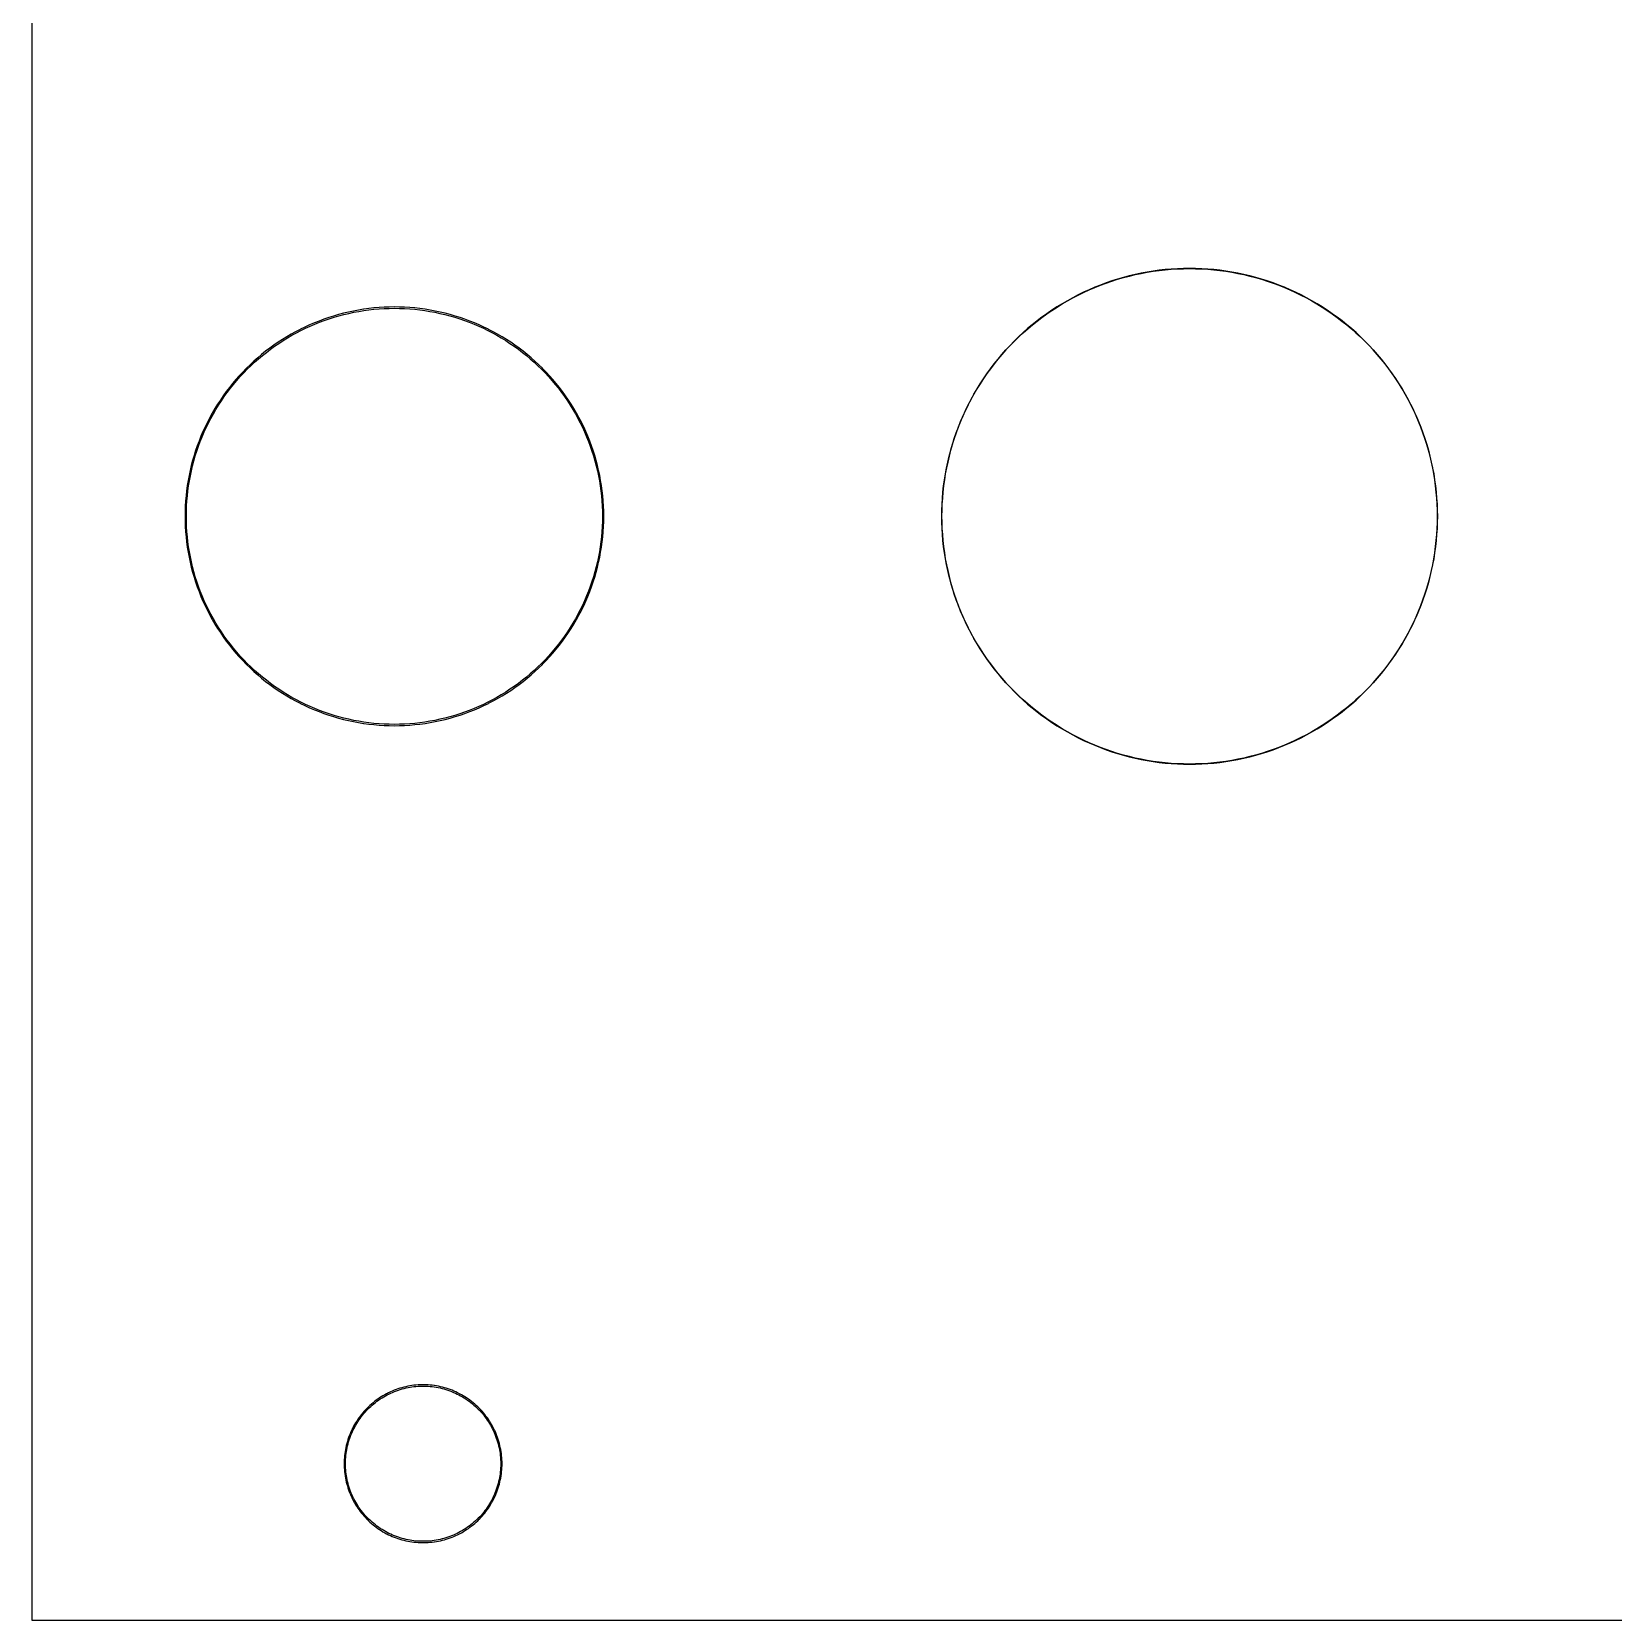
# Model space of a CAD drawing. Extents: x 9 to 70, y 0 to 129.
# Drawn here: x 8.95 to 39.26, y 0.32 to 30.77 of the extents above; entities that cross this region are included whole.
import ezdxf

# ---------------------------------------------------------------- set-up
doc = ezdxf.new("R2010")
doc.units = 0

msp = doc.modelspace()

# ---------------------------------------------------------------- linework, layer by layer
at = {"color": 5, "true_color": 0x0000ff}
msp.add_polyline3d([(69.56653, 0.3175, 0), (69.56653, 128.81762, 0), (8.94638, 128.81762, 0), (8.94638, 0.3175, 0), (69.56653, 0.3175, 0)], close=True, dxfattribs=at)
at = {"color": 34, "true_color": 0x008000}
for points in [[(8.94639, 0.3175, 0), (69.56654, 0.3175, 0), (69.56654, 128.81762, 0), (8.94639, 128.81762, 0), (8.94639, 0.3175, 0)], [(31.02, 26.22727, 0), (30.90341, 26.22296, 0), (30.78708, 26.21584, 0), (30.671, 26.20594, 0), (30.55518, 26.19298, 0), (30.43961, 26.17749, 0), (30.43922, 26.17743, 0), (30.32457, 26.15895, 0), (30.32455, 26.15895, 0), (30.32415, 26.15888, 0), (30.2096, 26.13755, 0), (30.09555, 26.11342, 0), (29.98202, 26.08649, 0), (29.86924, 26.05678, 0), (29.75723, 26.02426, 0), (29.64623, 25.98896, 0), (29.53599, 25.95111, 0), (29.42677, 25.91047, 0), (29.31831, 25.86704, 0), (29.21138, 25.82132, 0), (29.10521, 25.7728, 0), (29.00056, 25.7215, 0), (29.00021, 25.72132, 0), (28.89657, 25.66772, 0), (28.79447, 25.61133, 0), (28.69388, 25.55266, 0), (28.59457, 25.4917, 0), (28.49678, 25.42795, 0), (28.40077, 25.36216, 0), (28.30628, 25.29383, 0), (28.21357, 25.22322, 0), (28.12238, 25.15032, 0), (28.03323, 25.07539, 0), (27.94585, 24.99818, 0), (27.86051, 24.91868, 0), (27.77694, 24.8374, 0), (27.77666, 24.83712, 0), (27.69538, 24.75355, 0), (27.61588, 24.66821, 0), (27.53866, 24.58083, 0), (27.46373, 24.49168, 0), (27.39084, 24.40049, 0), (27.32022, 24.30778, 0), (27.2519, 24.21329, 0), (27.18611, 24.11728, 0), (27.12236, 24.01949, 0), (27.0614, 23.92018, 0), (27.00272, 23.81959, 0), (26.94634, 23.71748, 0), (26.94616, 23.71713, 0), (26.89274, 23.61385, 0), (26.89256, 23.6135, 0), (26.84125, 23.50885, 0), (26.79274, 23.40268, 0), (26.74702, 23.29574, 0), (26.70359, 23.18729, 0), (26.66295, 23.07807, 0), (26.6251, 22.96783, 0), (26.58979, 22.85683, 0), (26.55728, 22.74482, 0), (26.52756, 22.63204, 0), (26.50064, 22.5185, 0), (26.47651, 22.40446, 0), (26.45517, 22.2899, 0), (26.45511, 22.28951, 0), (26.43663, 22.17484, 0), (26.43657, 22.17445, 0), (26.42107, 22.05888, 0), (26.40812, 21.94306, 0), (26.39822, 21.82698, 0), (26.3911, 21.71064, 0), (26.38678, 21.59406, 0), (26.38526, 21.47747, 0), (26.38678, 21.36089, 0), (26.3911, 21.2443, 0), (26.39822, 21.12797, 0), (26.40812, 21.01189, 0), (26.42107, 20.89607, 0), (26.43657, 20.7805, 0), (26.43663, 20.7801, 0), (26.45517, 20.66504, 0), (26.47651, 20.55049, 0), (26.50064, 20.43644, 0), (26.52756, 20.3229, 0), (26.55728, 20.21013, 0), (26.58979, 20.0981, 0), (26.6251, 19.98712, 0), (26.66295, 19.87688, 0), (26.70359, 19.76766, 0), (26.74702, 19.65919, 0), (26.79274, 19.55227, 0), (26.84125, 19.4461, 0), (26.84143, 19.44574, 0), (26.89256, 19.34144, 0), (26.89274, 19.34109, 0), (26.94634, 19.23745, 0), (27.00272, 19.13535, 0), (27.0614, 19.03477, 0), (27.12236, 18.93546, 0), (27.18611, 18.83767, 0), (27.2519, 18.74165, 0), (27.32022, 18.64717, 0), (27.39084, 18.55446, 0), (27.46373, 18.46327, 0), (27.53866, 18.37412, 0), (27.61588, 18.28674, 0), (27.69538, 18.2014, 0), (27.77666, 18.11783, 0), (27.77694, 18.11755, 0), (27.86051, 18.03626, 0), (27.94585, 17.95676, 0), (28.03323, 17.87954, 0), (28.12238, 17.80462, 0), (28.21357, 17.73172, 0), (28.30628, 17.66111, 0), (28.40077, 17.59279, 0), (28.49678, 17.527, 0), (28.59457, 17.46324, 0), (28.69388, 17.40229, 0), (28.79447, 17.34361, 0), (28.89657, 17.28722, 0), (29.00021, 17.23363, 0), (29.00056, 17.23345, 0), (29.10521, 17.18214, 0), (29.21138, 17.13363, 0), (29.31831, 17.08791, 0), (29.42677, 17.04447, 0), (29.53599, 17.00383, 0), (29.64623, 16.96599, 0), (29.75723, 16.93068, 0), (29.86924, 16.89817, 0), (29.98202, 16.86845, 0), (30.09555, 16.84152, 0), (30.2096, 16.8174, 0), (30.20999, 16.81732, 0), (30.21001, 16.81732, 0), (30.32415, 16.79606, 0), (30.43922, 16.77752, 0), (30.43961, 16.77746, 0), (30.55518, 16.76195, 0), (30.671, 16.749, 0), (30.78708, 16.7391, 0), (30.90341, 16.73199, 0), (31.02, 16.72767, 0), (31.13659, 16.72615, 0), (31.25317, 16.72767, 0), (31.36976, 16.73199, 0), (31.48609, 16.7391, 0), (31.60217, 16.749, 0), (31.71799, 16.76195, 0), (31.83356, 16.77746, 0), (31.83395, 16.77752, 0), (31.94902, 16.79606, 0), (32.06316, 16.81732, 0), (32.06318, 16.81732, 0), (32.06357, 16.8174, 0), (32.17761, 16.84152, 0), (32.29115, 16.86845, 0), (32.40393, 16.89817, 0), (32.51594, 16.93068, 0), (32.62693, 16.96599, 0), (32.73718, 17.00383, 0), (32.8464, 17.04447, 0), (32.95485, 17.08791, 0), (33.06179, 17.13363, 0), (33.16796, 17.18214, 0), (33.27261, 17.23345, 0), (33.27295, 17.23363, 0), (33.3766, 17.28722, 0), (33.4787, 17.34361, 0), (33.57929, 17.40229, 0), (33.6786, 17.46324, 0), (33.77639, 17.527, 0), (33.8724, 17.59279, 0), (33.96689, 17.66111, 0), (34.0596, 17.73172, 0), (34.15079, 17.80462, 0), (34.23993, 17.87954, 0), (34.32732, 17.95676, 0), (34.41266, 18.03626, 0), (34.49622, 18.11755, 0), (34.49651, 18.11783, 0), (34.57779, 18.2014, 0), (34.65729, 18.28674, 0), (34.73451, 18.37412, 0), (34.80944, 18.46327, 0), (34.88233, 18.55446, 0), (34.95295, 18.64717, 0), (35.02127, 18.74165, 0), (35.08706, 18.83767, 0), (35.15081, 18.93546, 0), (35.21177, 19.03477, 0), (35.27044, 19.13535, 0), (35.32683, 19.23745, 0), (35.38042, 19.34109, 0), (35.3806, 19.34144, 0), (35.43174, 19.44574, 0), (35.43192, 19.4461, 0), (35.48043, 19.55227, 0), (35.52615, 19.65919, 0), (35.56958, 19.76766, 0), (35.61022, 19.87688, 0), (35.64806, 19.98712, 0), (35.68338, 20.0981, 0), (35.71589, 20.21013, 0), (35.74561, 20.3229, 0), (35.77253, 20.43644, 0), (35.79666, 20.55049, 0), (35.818, 20.66504, 0), (35.83654, 20.7801, 0), (35.83659, 20.7805, 0), (35.8521, 20.89607, 0), (35.86504, 21.01189, 0), (35.87495, 21.12797, 0), (35.88207, 21.2443, 0), (35.88639, 21.36089, 0), (35.88791, 21.47747, 0), (35.88639, 21.59406, 0), (35.88207, 21.71064, 0), (35.87495, 21.82698, 0), (35.86504, 21.94306, 0), (35.8521, 22.05888, 0), (35.83659, 22.17445, 0), (35.83654, 22.17484, 0), (35.818, 22.2899, 0), (35.79666, 22.40446, 0), (35.77253, 22.5185, 0), (35.74561, 22.63204, 0), (35.71589, 22.74482, 0), (35.68338, 22.85683, 0), (35.64806, 22.96783, 0), (35.61022, 23.07807, 0), (35.56958, 23.18729, 0), (35.52615, 23.29574, 0), (35.48043, 23.40268, 0), (35.43192, 23.50885, 0), (35.3806, 23.6135, 0), (35.38042, 23.61385, 0), (35.32701, 23.71713, 0), (35.32683, 23.71748, 0), (35.27044, 23.81959, 0), (35.21177, 23.92018, 0), (35.15081, 24.01949, 0), (35.08706, 24.11728, 0), (35.02127, 24.21329, 0), (34.95295, 24.30778, 0), (34.88233, 24.40049, 0), (34.80944, 24.49168, 0), (34.73451, 24.58083, 0), (34.65729, 24.66821, 0), (34.57779, 24.75355, 0), (34.49651, 24.83712, 0), (34.49622, 24.8374, 0), (34.41266, 24.91868, 0), (34.32732, 24.99818, 0), (34.23993, 25.07539, 0), (34.15079, 25.15032, 0), (34.0596, 25.22322, 0), (33.96689, 25.29383, 0), (33.8724, 25.36216, 0), (33.77639, 25.42795, 0), (33.6786, 25.4917, 0), (33.57929, 25.55266, 0), (33.4787, 25.61133, 0), (33.3766, 25.66772, 0), (33.27295, 25.72132, 0), (33.27261, 25.7215, 0), (33.16796, 25.7728, 0), (33.06179, 25.82132, 0), (32.95485, 25.86704, 0), (32.8464, 25.91047, 0), (32.73718, 25.95111, 0), (32.62693, 25.98896, 0), (32.51594, 26.02426, 0), (32.40393, 26.05678, 0), (32.29115, 26.08649, 0), (32.17761, 26.11342, 0), (32.06357, 26.13755, 0), (31.94902, 26.15888, 0), (31.94862, 26.15895, 0), (31.9486, 26.15895, 0), (31.83395, 26.17743, 0), (31.83356, 26.17749, 0), (31.71799, 26.19298, 0), (31.60217, 26.20594, 0), (31.48609, 26.21584, 0), (31.36976, 26.22296, 0), (31.25317, 26.22727, 0), (31.13659, 26.2288, 0), (31.02, 26.22727, 0)], [(31.36976, 16.73453, 0), (31.25317, 16.73021, 0), (31.13659, 16.72869, 0), (31.02, 16.73021, 0), (30.90341, 16.73453, 0), (30.78708, 16.74164, 0), (30.671, 16.75155, 0), (30.55518, 16.7645, 0), (30.43961, 16.78, 0), (30.43959, 16.78, 0), (30.32494, 16.79848, 0), (30.21039, 16.81981, 0), (30.09634, 16.84394, 0), (29.9828, 16.87087, 0), (29.87003, 16.90058, 0), (29.75801, 16.9331, 0), (29.64701, 16.9684, 0), (29.53678, 17.00625, 0), (29.42756, 17.04689, 0), (29.3191, 17.09031, 0), (29.21217, 17.13604, 0), (29.10599, 17.18456, 0), (29.00135, 17.23586, 0), (29.00132, 17.23586, 0), (28.89807, 17.28928, 0), (28.79596, 17.34566, 0), (28.69538, 17.40434, 0), (28.59606, 17.4653, 0), (28.49827, 17.52905, 0), (28.40226, 17.59484, 0), (28.30777, 17.66317, 0), (28.21506, 17.73378, 0), (28.12388, 17.80668, 0), (28.03472, 17.8816, 0), (27.94735, 17.95882, 0), (27.862, 18.03831, 0), (27.77858, 18.11945, 0), (27.69744, 18.20289, 0), (27.61793, 18.28822, 0), (27.54072, 18.37561, 0), (27.46579, 18.46475, 0), (27.39289, 18.55595, 0), (27.32228, 18.64866, 0), (27.25395, 18.74315, 0), (27.18817, 18.83916, 0), (27.12441, 18.93695, 0), (27.06345, 19.03625, 0), (27.00478, 19.13685, 0), (26.94839, 19.23895, 0), (26.89487, 19.34246, 0), (26.84367, 19.44688, 0), (26.79515, 19.55305, 0), (26.74943, 19.65999, 0), (26.706, 19.76845, 0), (26.66536, 19.87766, 0), (26.62751, 19.9879, 0), (26.59221, 20.0989, 0), (26.5597, 20.2109, 0), (26.52998, 20.32369, 0), (26.50305, 20.43723, 0), (26.47892, 20.55126, 0), (26.45759, 20.66583, 0), (26.43911, 20.7805, 0), (26.42361, 20.89607, 0), (26.41066, 21.01189, 0), (26.40076, 21.12797, 0), (26.39364, 21.2443, 0), (26.38932, 21.36089, 0), (26.3878, 21.47747, 0), (26.38932, 21.59406, 0), (26.39364, 21.71064, 0), (26.40076, 21.82698, 0), (26.41066, 21.94306, 0), (26.42361, 22.05888, 0), (26.4391, 22.17434, 0), (26.45759, 22.28912, 0), (26.47892, 22.40367, 0), (26.50305, 22.51772, 0), (26.52998, 22.63126, 0), (26.5597, 22.74403, 0), (26.59221, 22.85605, 0), (26.62751, 22.96704, 0), (26.66536, 23.07728, 0), (26.706, 23.1865, 0), (26.74943, 23.29496, 0), (26.79515, 23.40189, 0), (26.84367, 23.50806, 0), (26.89496, 23.61267, 0), (26.94839, 23.71599, 0), (27.00478, 23.8181, 0), (27.06345, 23.91868, 0), (27.12441, 24.018, 0), (27.18817, 24.11579, 0), (27.25395, 24.2118, 0), (27.32228, 24.30629, 0), (27.39289, 24.399, 0), (27.46579, 24.49018, 0), (27.54072, 24.57934, 0), (27.61793, 24.66671, 0), (27.69744, 24.75206, 0), (27.77857, 24.83547, 0), (27.862, 24.91662, 0), (27.94735, 24.99612, 0), (28.03472, 25.07334, 0), (28.12388, 25.14827, 0), (28.21506, 25.22117, 0), (28.30777, 25.29178, 0), (28.40226, 25.36011, 0), (28.49827, 25.42589, 0), (28.59606, 25.48965, 0), (28.69538, 25.55061, 0), (28.79596, 25.60928, 0), (28.89807, 25.66567, 0), (29.00135, 25.71908, 0), (29.10599, 25.77039, 0), (29.21217, 25.8189, 0), (29.3191, 25.86462, 0), (29.42756, 25.90806, 0), (29.53678, 25.9487, 0), (29.64701, 25.98654, 0), (29.75801, 26.02185, 0), (29.87003, 26.05436, 0), (29.9828, 26.08408, 0), (30.09634, 26.111, 0), (30.21039, 26.13513, 0), (30.32494, 26.15647, 0), (30.43971, 26.17496, 0), (30.55518, 26.19044, 0), (30.671, 26.2034, 0), (30.78708, 26.2133, 0), (30.90341, 26.22042, 0), (31.02, 26.22473, 0), (31.13659, 26.22626, 0), (31.25317, 26.22473, 0), (31.36976, 26.22042, 0), (31.48609, 26.2133, 0), (31.60217, 26.2034, 0), (31.71799, 26.19044, 0), (31.83346, 26.17496, 0), (31.94823, 26.15647, 0), (32.06277, 26.13513, 0), (32.17683, 26.111, 0), (32.29037, 26.08408, 0), (32.40314, 26.05436, 0), (32.51516, 26.02185, 0), (32.62616, 25.98654, 0), (32.73639, 25.9487, 0), (32.84561, 25.90806, 0), (32.95407, 25.86462, 0), (33.061, 25.8189, 0), (33.16718, 25.77039, 0), (33.27182, 25.71908, 0), (33.3751, 25.66567, 0), (33.47721, 25.60928, 0), (33.57779, 25.55061, 0), (33.67711, 25.48965, 0), (33.7749, 25.42589, 0), (33.87091, 25.36011, 0), (33.9654, 25.29178, 0), (34.05811, 25.22117, 0), (34.14929, 25.14827, 0), (34.23845, 25.07334, 0), (34.32582, 24.99612, 0), (34.41117, 24.91662, 0), (34.49472, 24.83534, 0), (34.57573, 24.75206, 0), (34.65524, 24.66671, 0), (34.73245, 24.57934, 0), (34.80738, 24.49018, 0), (34.88028, 24.399, 0), (34.95089, 24.30629, 0), (35.01921, 24.2118, 0), (35.085, 24.11579, 0), (35.14876, 24.018, 0), (35.20971, 23.91868, 0), (35.26838, 23.8181, 0), (35.32477, 23.71599, 0), (35.3782, 23.61267, 0), (35.42949, 23.50806, 0), (35.47802, 23.40189, 0), (35.52373, 23.29496, 0), (35.56716, 23.1865, 0), (35.60781, 23.07728, 0), (35.64566, 22.96704, 0), (35.68096, 22.85605, 0), (35.71347, 22.74403, 0), (35.74319, 22.63126, 0), (35.77012, 22.51772, 0), (35.79425, 22.40367, 0), (35.81557, 22.28912, 0), (35.83407, 22.17434, 0), (35.84955, 22.05888, 0), (35.86251, 21.94306, 0), (35.87242, 21.82698, 0), (35.87953, 21.71064, 0), (35.88385, 21.59406, 0), (35.88537, 21.47747, 0), (35.88385, 21.36089, 0), (35.87953, 21.2443, 0), (35.87242, 21.12797, 0), (35.86251, 21.01189, 0), (35.84955, 20.89607, 0), (35.83406, 20.7805, 0), (35.81557, 20.66583, 0), (35.79425, 20.55126, 0), (35.79417, 20.55088, 0), (35.77012, 20.43723, 0), (35.74319, 20.32369, 0), (35.71347, 20.2109, 0), (35.68096, 20.0989, 0), (35.64566, 19.9879, 0), (35.60781, 19.87766, 0), (35.56716, 19.76845, 0), (35.52373, 19.65999, 0), (35.47802, 19.55305, 0), (35.42949, 19.44688, 0), (35.37829, 19.34246, 0), (35.32477, 19.23895, 0), (35.26838, 19.13685, 0), (35.20971, 19.03625, 0), (35.14876, 18.93695, 0), (35.085, 18.83916, 0), (35.01921, 18.74315, 0), (34.95089, 18.64866, 0), (34.88028, 18.55595, 0), (34.80738, 18.46475, 0), (34.73245, 18.37561, 0), (34.65524, 18.28822, 0), (34.57573, 18.20289, 0), (34.49472, 18.11959, 0), (34.41117, 18.03831, 0), (34.32582, 17.95882, 0), (34.23845, 17.8816, 0), (34.14929, 17.80668, 0), (34.05811, 17.73378, 0), (33.9654, 17.66317, 0), (33.87091, 17.59484, 0), (33.7749, 17.52905, 0), (33.67711, 17.4653, 0), (33.57779, 17.40434, 0), (33.47721, 17.34566, 0), (33.3751, 17.28928, 0), (33.27185, 17.23586, 0), (33.27182, 17.23586, 0), (33.16718, 17.18456, 0), (33.061, 17.13604, 0), (32.95407, 17.09031, 0), (32.84561, 17.04689, 0), (32.73639, 17.00625, 0), (32.62616, 16.9684, 0), (32.51516, 16.9331, 0), (32.40314, 16.90058, 0), (32.29037, 16.87087, 0), (32.17683, 16.84394, 0), (32.06277, 16.81981, 0), (31.94823, 16.79848, 0), (31.83358, 16.78, 0), (31.83356, 16.78, 0), (31.71799, 16.7645, 0), (31.60217, 16.75155, 0), (31.48609, 16.74164, 0), (31.36976, 16.73453, 0)], [(15.79854, 25.48889, 0), (15.70024, 25.48534, 0), (15.60245, 25.47924, 0), (15.50441, 25.47086, 0), (15.40687, 25.46019, 0), (15.30959, 25.44698, 0), (15.30567, 25.44636, 0), (15.20889, 25.43062, 0), (15.11237, 25.41258, 0), (15.01636, 25.39226, 0), (14.92086, 25.36966, 0), (14.82586, 25.34476, 0), (14.73163, 25.31733, 0), (14.6379, 25.28761, 0), (14.54519, 25.25561, 0), (14.45299, 25.22157, 0), (14.36206, 25.185, 0), (14.27163, 25.14639, 0), (14.18248, 25.1055, 0), (14.09434, 25.06232, 0), (14.0908, 25.06051, 0), (14.00342, 25.0153, 0), (13.91757, 24.96806, 0), (13.83274, 24.91878, 0), (13.74917, 24.86722, 0), (13.66687, 24.81362, 0), (13.58585, 24.758, 0), (13.50635, 24.70059, 0), (13.42811, 24.64116, 0), (13.35166, 24.57969, 0), (13.27648, 24.5167, 0), (13.20282, 24.45142, 0), (13.13093, 24.38462, 0), (13.06058, 24.31629, 0), (13.05777, 24.31348, 0), (12.98944, 24.24312, 0), (12.92264, 24.17124, 0), (12.85736, 24.09758, 0), (12.79437, 24.0224, 0), (12.7329, 23.94594, 0), (12.67346, 23.86771, 0), (12.61606, 23.78821, 0), (12.56043, 23.70718, 0), (12.50684, 23.62489, 0), (12.45528, 23.54132, 0), (12.406, 23.45649, 0), (12.35876, 23.37063, 0), (12.35826, 23.36966, 0), (12.31355, 23.28326, 0), (12.31174, 23.27972, 0), (12.26856, 23.19158, 0), (12.22767, 23.10243, 0), (12.18906, 23.012, 0), (12.15248, 22.92107, 0), (12.11845, 22.82887, 0), (12.08644, 22.73616, 0), (12.05673, 22.64243, 0), (12.02929, 22.5482, 0), (12.0044, 22.4532, 0), (11.9818, 22.3577, 0), (11.96148, 22.26169, 0), (11.94344, 22.16517, 0), (11.92769, 22.06839, 0), (11.92707, 22.06447, 0), (11.91387, 21.96719, 0), (11.9032, 21.86965, 0), (11.89482, 21.77161, 0), (11.88872, 21.67382, 0), (11.88516, 21.57552, 0), (11.88389, 21.47747, 0), (11.88516, 21.37943, 0), (11.88872, 21.28113, 0), (11.89482, 21.18334, 0), (11.9032, 21.0853, 0), (11.91387, 20.98776, 0), (11.92707, 20.89048, 0), (11.92769, 20.88655, 0), (11.94344, 20.78978, 0), (11.96148, 20.69325, 0), (11.9818, 20.59725, 0), (12.0044, 20.50174, 0), (12.02929, 20.40674, 0), (12.05673, 20.31251, 0), (12.08644, 20.21878, 0), (12.11845, 20.12608, 0), (12.15248, 20.03388, 0), (12.18906, 19.94294, 0), (12.22767, 19.85251, 0), (12.26856, 19.76336, 0), (12.31174, 19.67523, 0), (12.31355, 19.67169, 0), (12.35876, 19.5843, 0), (12.406, 19.49846, 0), (12.45528, 19.41362, 0), (12.50684, 19.33006, 0), (12.56043, 19.24776, 0), (12.61606, 19.16674, 0), (12.67346, 19.08723, 0), (12.7329, 19.009, 0), (12.79437, 18.93255, 0), (12.85736, 18.85736, 0), (12.92264, 18.7837, 0), (12.98944, 18.71182, 0), (13.05777, 18.64145, 0), (13.06058, 18.63864, 0), (13.13093, 18.57032, 0), (13.20282, 18.50353, 0), (13.27648, 18.43825, 0), (13.35166, 18.37526, 0), (13.42811, 18.31379, 0), (13.50635, 18.25434, 0), (13.58585, 18.19695, 0), (13.66687, 18.14132, 0), (13.74917, 18.08773, 0), (13.83274, 18.03616, 0), (13.91757, 17.98689, 0), (14.00342, 17.93965, 0), (14.0908, 17.89443, 0), (14.09434, 17.89263, 0), (14.18248, 17.84945, 0), (14.27163, 17.80856, 0), (14.36206, 17.76995, 0), (14.45299, 17.73337, 0), (14.54519, 17.69934, 0), (14.6379, 17.66733, 0), (14.73163, 17.6376, 0), (14.82586, 17.61018, 0), (14.92086, 17.58529, 0), (15.01636, 17.56268, 0), (15.11237, 17.54235, 0), (15.20889, 17.52433, 0), (15.30567, 17.50857, 0), (15.30959, 17.50796, 0), (15.40687, 17.49475, 0), (15.50441, 17.48407, 0), (15.60245, 17.4757, 0), (15.70024, 17.46961, 0), (15.79854, 17.46605, 0), (15.89659, 17.46478, 0), (15.99463, 17.46605, 0), (16.09293, 17.46961, 0), (16.19072, 17.4757, 0), (16.28876, 17.48407, 0), (16.38629, 17.49475, 0), (16.48358, 17.50796, 0), (16.4875, 17.50857, 0), (16.58428, 17.52433, 0), (16.6808, 17.54235, 0), (16.77681, 17.56268, 0), (16.8723, 17.58529, 0), (16.96731, 17.61018, 0), (17.06154, 17.6376, 0), (17.15527, 17.66733, 0), (17.24797, 17.69934, 0), (17.34018, 17.73337, 0), (17.43111, 17.76995, 0), (17.52154, 17.80856, 0), (17.61069, 17.84945, 0), (17.69883, 17.89263, 0), (17.70236, 17.89443, 0), (17.78975, 17.93965, 0), (17.87559, 17.98689, 0), (17.96042, 18.03616, 0), (18.044, 18.08773, 0), (18.1263, 18.14132, 0), (18.20732, 18.19695, 0), (18.28681, 18.25434, 0), (18.36506, 18.31379, 0), (18.44151, 18.37526, 0), (18.51669, 18.43825, 0), (18.59035, 18.50353, 0), (18.66224, 18.57032, 0), (18.73258, 18.63864, 0), (18.73539, 18.64145, 0), (18.80373, 18.71182, 0), (18.87052, 18.7837, 0), (18.93581, 18.85736, 0), (18.9988, 18.93255, 0), (19.06027, 19.009, 0), (19.11971, 19.08723, 0), (19.17711, 19.16674, 0), (19.23274, 19.24776, 0), (19.28633, 19.33006, 0), (19.33789, 19.41362, 0), (19.38717, 19.49846, 0), (19.43441, 19.5843, 0), (19.47962, 19.67169, 0), (19.48143, 19.67523, 0), (19.52461, 19.76336, 0), (19.5655, 19.85251, 0), (19.6041, 19.94294, 0), (19.64069, 20.03388, 0), (19.67472, 20.12608, 0), (19.70673, 20.21878, 0), (19.73644, 20.31251, 0), (19.76388, 20.40674, 0), (19.78877, 20.50174, 0), (19.81137, 20.59725, 0), (19.83168, 20.69325, 0), (19.84973, 20.78978, 0), (19.86548, 20.88655, 0), (19.8661, 20.89048, 0), (19.8793, 20.98776, 0), (19.88997, 21.0853, 0), (19.89836, 21.18334, 0), (19.90445, 21.28113, 0), (19.90801, 21.37943, 0), (19.90928, 21.47747, 0), (19.90801, 21.57552, 0), (19.90445, 21.67382, 0), (19.89836, 21.77161, 0), (19.88997, 21.86965, 0), (19.8793, 21.96719, 0), (19.8661, 22.06447, 0), (19.86548, 22.06839, 0), (19.84973, 22.16517, 0), (19.83168, 22.26169, 0), (19.81137, 22.3577, 0), (19.78877, 22.4532, 0), (19.76388, 22.5482, 0), (19.73644, 22.64243, 0), (19.70673, 22.73616, 0), (19.67472, 22.82887, 0), (19.64069, 22.92107, 0), (19.6041, 23.012, 0), (19.5655, 23.10243, 0), (19.52461, 23.19158, 0), (19.48143, 23.27972, 0), (19.47962, 23.28326, 0), (19.43441, 23.37063, 0), (19.38717, 23.45649, 0), (19.33789, 23.54132, 0), (19.28633, 23.62489, 0), (19.23274, 23.70718, 0), (19.17711, 23.78821, 0), (19.11971, 23.86771, 0), (19.06027, 23.94594, 0), (18.9988, 24.0224, 0), (18.93581, 24.09758, 0), (18.87052, 24.17124, 0), (18.80373, 24.24312, 0), (18.73539, 24.31348, 0), (18.73258, 24.31629, 0), (18.66224, 24.38462, 0), (18.59035, 24.45142, 0), (18.51669, 24.5167, 0), (18.44151, 24.57969, 0), (18.36506, 24.64116, 0), (18.28681, 24.70059, 0), (18.20732, 24.758, 0), (18.1263, 24.81362, 0), (18.044, 24.86722, 0), (17.96042, 24.91878, 0), (17.87559, 24.96806, 0), (17.78975, 25.0153, 0), (17.70236, 25.06051, 0), (17.69883, 25.06232, 0), (17.61069, 25.1055, 0), (17.52154, 25.14639, 0), (17.43111, 25.185, 0), (17.34018, 25.22157, 0), (17.24797, 25.25561, 0), (17.15527, 25.28761, 0), (17.06154, 25.31733, 0), (16.96731, 25.34476, 0), (16.8723, 25.36966, 0), (16.77681, 25.39226, 0), (16.6808, 25.41258, 0), (16.58428, 25.43062, 0), (16.4875, 25.44636, 0), (16.48358, 25.44698, 0), (16.38629, 25.46019, 0), (16.28876, 25.47086, 0), (16.19072, 25.47924, 0), (16.09293, 25.48534, 0), (15.99463, 25.48889, 0), (15.89659, 25.49016, 0), (15.79854, 25.48889, 0)], [(16.09293, 17.49501, 0), (15.99463, 17.49145, 0), (15.89659, 17.49017, 0), (15.79854, 17.49145, 0), (15.70024, 17.49501, 0), (15.60245, 17.5011, 0), (15.50441, 17.50948, 0), (15.40687, 17.52015, 0), (15.31068, 17.5332, 0), (15.21674, 17.54849, 0), (15.12022, 17.56652, 0), (15.02421, 17.58683, 0), (14.92871, 17.60945, 0), (14.83371, 17.63434, 0), (14.73948, 17.66177, 0), (14.64575, 17.69149, 0), (14.55304, 17.72349, 0), (14.46084, 17.75753, 0), (14.36991, 17.79411, 0), (14.27948, 17.8327, 0), (14.19033, 17.87361, 0), (14.10299, 17.9164, 0), (14.01835, 17.9602, 0), (13.9325, 18.00744, 0), (13.84767, 18.05671, 0), (13.7641, 18.10828, 0), (13.6818, 18.16187, 0), (13.60078, 18.2175, 0), (13.52128, 18.27489, 0), (13.44304, 18.33434, 0), (13.36659, 18.39581, 0), (13.29141, 18.4588, 0), (13.21775, 18.52408, 0), (13.14586, 18.59087, 0), (13.07694, 18.6578, 0), (13.00999, 18.72675, 0), (12.94319, 18.79863, 0), (12.87791, 18.87229, 0), (12.81492, 18.94747, 0), (12.75345, 19.02393, 0), (12.69401, 19.10216, 0), (12.63661, 19.18167, 0), (12.58098, 19.26269, 0), (12.52739, 19.34499, 0), (12.47583, 19.42855, 0), (12.42655, 19.51339, 0), (12.37931, 19.59924, 0), (12.33534, 19.68423, 0), (12.29272, 19.77122, 0), (12.25183, 19.86037, 0), (12.21322, 19.95079, 0), (12.17664, 20.04173, 0), (12.14261, 20.13393, 0), (12.1106, 20.22664, 0), (12.08088, 20.32036, 0), (12.05345, 20.4146, 0), (12.02856, 20.50959, 0), (12.00595, 20.6051, 0), (11.98563, 20.70111, 0), (11.9676, 20.79763, 0), (11.95238, 20.89115, 0), (11.93927, 20.98776, 0), (11.9286, 21.0853, 0), (11.92022, 21.18334, 0), (11.91412, 21.28113, 0), (11.91056, 21.37943, 0), (11.90929, 21.47747, 0), (11.91056, 21.57552, 0), (11.91412, 21.67382, 0), (11.92022, 21.77161, 0), (11.9286, 21.86965, 0), (11.93927, 21.96719, 0), (11.95237, 22.06375, 0), (11.9676, 22.15732, 0), (11.98563, 22.25384, 0), (12.00595, 22.34985, 0), (12.02856, 22.44535, 0), (12.05345, 22.54035, 0), (12.08088, 22.63458, 0), (12.1106, 22.72831, 0), (12.14261, 22.82102, 0), (12.17664, 22.91322, 0), (12.21322, 23.00415, 0), (12.25183, 23.09458, 0), (12.29272, 23.18373, 0), (12.33533, 23.27072, 0), (12.37931, 23.3557, 0), (12.42655, 23.44156, 0), (12.47583, 23.52639, 0), (12.52739, 23.60996, 0), (12.58098, 23.69225, 0), (12.63661, 23.77328, 0), (12.69401, 23.85278, 0), (12.75345, 23.93101, 0), (12.81492, 24.00747, 0), (12.87791, 24.08265, 0), (12.94315, 24.15627, 0), (12.94319, 24.15631, 0), (13.00999, 24.22819, 0), (13.07694, 24.29713, 0), (13.14586, 24.36407, 0), (13.21775, 24.43087, 0), (13.29141, 24.49615, 0), (13.36659, 24.55914, 0), (13.44304, 24.62061, 0), (13.52128, 24.68004, 0), (13.60078, 24.73745, 0), (13.6818, 24.79307, 0), (13.7641, 24.84667, 0), (13.84767, 24.89823, 0), (13.9325, 24.94751, 0), (14.01835, 24.99475, 0), (14.10334, 25.03872, 0), (14.19033, 25.08134, 0), (14.27948, 25.12223, 0), (14.36991, 25.16084, 0), (14.46084, 25.19742, 0), (14.55304, 25.23145, 0), (14.64575, 25.26346, 0), (14.73948, 25.29317, 0), (14.83371, 25.32061, 0), (14.92871, 25.3455, 0), (15.02421, 25.3681, 0), (15.12022, 25.38842, 0), (15.21674, 25.40646, 0), (15.31031, 25.42169, 0), (15.40687, 25.43479, 0), (15.50441, 25.44546, 0), (15.60245, 25.45384, 0), (15.70024, 25.45994, 0), (15.79854, 25.46349, 0), (15.89659, 25.46477, 0), (15.99463, 25.46349, 0), (16.09293, 25.45994, 0), (16.19072, 25.45384, 0), (16.28876, 25.44546, 0), (16.38629, 25.43479, 0), (16.48285, 25.42169, 0), (16.57642, 25.40646, 0), (16.67295, 25.38842, 0), (16.76896, 25.3681, 0), (16.86446, 25.3455, 0), (16.95946, 25.32061, 0), (17.05369, 25.29317, 0), (17.14742, 25.26346, 0), (17.24013, 25.23145, 0), (17.33233, 25.19742, 0), (17.42326, 25.16084, 0), (17.51369, 25.12223, 0), (17.60284, 25.08134, 0), (17.68964, 25.03881, 0), (17.77481, 24.99475, 0), (17.86067, 24.94751, 0), (17.9455, 24.89823, 0), (18.02907, 24.84667, 0), (18.11137, 24.79307, 0), (18.19239, 24.73745, 0), (18.27189, 24.68004, 0), (18.35013, 24.62061, 0), (18.42658, 24.55914, 0), (18.50176, 24.49615, 0), (18.57542, 24.43087, 0), (18.64731, 24.36407, 0), (18.71622, 24.29713, 0), (18.78318, 24.22819, 0), (18.84997, 24.15631, 0), (18.85001, 24.15627, 0), (18.91526, 24.08265, 0), (18.97825, 24.00747, 0), (19.03972, 23.93101, 0), (19.09916, 23.85278, 0), (19.15656, 23.77328, 0), (19.21219, 23.69225, 0), (19.26578, 23.60996, 0), (19.31734, 23.52639, 0), (19.36662, 23.44156, 0), (19.41386, 23.3557, 0), (19.45784, 23.27072, 0), (19.50045, 23.18373, 0), (19.54134, 23.09458, 0), (19.57995, 23.00415, 0), (19.61653, 22.91322, 0), (19.65055, 22.82102, 0), (19.68256, 22.72831, 0), (19.71229, 22.63458, 0), (19.73971, 22.54035, 0), (19.76461, 22.44535, 0), (19.78722, 22.34985, 0), (19.80754, 22.25384, 0), (19.82557, 22.15732, 0), (19.84074, 22.06411, 0), (19.85391, 21.96719, 0), (19.86457, 21.86965, 0), (19.87296, 21.77161, 0), (19.87905, 21.67382, 0), (19.88261, 21.57552, 0), (19.88388, 21.47747, 0), (19.88261, 21.37943, 0), (19.87905, 21.28113, 0), (19.87296, 21.18334, 0), (19.86457, 21.0853, 0), (19.85391, 20.98776, 0), (19.84073, 20.89078, 0), (19.82557, 20.79763, 0), (19.80754, 20.70111, 0), (19.78722, 20.6051, 0), (19.76461, 20.50959, 0), (19.73971, 20.4146, 0), (19.71229, 20.32036, 0), (19.68256, 20.22664, 0), (19.65055, 20.13393, 0), (19.61653, 20.04173, 0), (19.57995, 19.95079, 0), (19.54134, 19.86037, 0), (19.50045, 19.77122, 0), (19.45783, 19.68423, 0), (19.41386, 19.59924, 0), (19.36662, 19.51339, 0), (19.31734, 19.42855, 0), (19.26578, 19.34499, 0), (19.21219, 19.26269, 0), (19.15656, 19.18167, 0), (19.09916, 19.10216, 0), (19.03972, 19.02393, 0), (18.97825, 18.94747, 0), (18.91526, 18.87229, 0), (18.84997, 18.79863, 0), (18.78318, 18.72675, 0), (18.71622, 18.6578, 0), (18.64731, 18.59087, 0), (18.57542, 18.52408, 0), (18.50176, 18.4588, 0), (18.42658, 18.39581, 0), (18.35013, 18.33434, 0), (18.27189, 18.27489, 0), (18.19239, 18.2175, 0), (18.11137, 18.16187, 0), (18.02907, 18.10828, 0), (17.9455, 18.05671, 0), (17.86067, 18.00744, 0), (17.77481, 17.9602, 0), (17.69, 17.91631, 0), (17.60284, 17.87361, 0), (17.51369, 17.8327, 0), (17.42326, 17.79411, 0), (17.33233, 17.75753, 0), (17.24013, 17.72349, 0), (17.14742, 17.69149, 0), (17.05369, 17.66177, 0), (16.95946, 17.63434, 0), (16.86446, 17.60945, 0), (16.76896, 17.58683, 0), (16.67295, 17.56652, 0), (16.57642, 17.54849, 0), (16.48249, 17.5332, 0), (16.38629, 17.52015, 0), (16.28876, 17.50948, 0), (16.19072, 17.5011, 0), (16.09293, 17.49501, 0)], [(16.42693, 4.83031, 0), (16.38807, 4.8293, 0), (16.34921, 4.82726, 0), (16.31035, 4.82422, 0), (16.27174, 4.82015, 0), (16.23288, 4.81507, 0), (16.22896, 4.81445, 0), (16.1906, 4.80836, 0), (16.15224, 4.80124, 0), (16.11414, 4.79337, 0), (16.0763, 4.78423, 0), (16.0387, 4.77432, 0), (16.00137, 4.7634, 0), (15.96429, 4.75146, 0), (15.92746, 4.73851, 0), (15.89114, 4.72454, 0), (15.85507, 4.7098, 0), (15.81951, 4.69406, 0), (15.7842, 4.67755, 0), (15.7494, 4.66002, 0), (15.74586, 4.65822, 0), (15.71157, 4.63967, 0), (15.67779, 4.62037, 0), (15.64452, 4.60005, 0), (15.61175, 4.57922, 0), (15.57949, 4.55712, 0), (15.54774, 4.53451, 0), (15.51676, 4.5109, 0), (15.48653, 4.48651, 0), (15.45656, 4.46136, 0), (15.4276, 4.43571, 0), (15.39915, 4.40904, 0), (15.37147, 4.38161, 0), (15.36866, 4.3788, 0), (15.34173, 4.3506, 0), (15.31532, 4.3219, 0), (15.28992, 4.29244, 0), (15.26503, 4.26247, 0), (15.24115, 4.23173, 0), (15.21804, 4.20049, 0), (15.19568, 4.16849, 0), (15.17435, 4.13598, 0), (15.15352, 4.10296, 0), (15.13396, 4.06942, 0), (15.11491, 4.03538, 0), (15.09688, 4.00085, 0), (15.09507, 3.99731, 0), (15.07806, 3.96226, 0), (15.0618, 3.9267, 0), (15.04656, 3.89088, 0), (15.03234, 3.85481, 0), (15.01887, 3.81824, 0), (15.00643, 3.78115, 0), (14.995, 3.74407, 0), (14.98458, 3.70648, 0), (14.97519, 3.66889, 0), (14.96655, 3.63079, 0), (14.95893, 3.59243, 0), (14.95258, 3.55408, 0), (14.95196, 3.55015, 0), (14.94637, 3.5118, 0), (14.9418, 3.47294, 0), (14.93824, 3.43433, 0), (14.9357, 3.39547, 0), (14.93418, 3.35635, 0), (14.93367, 3.31749, 0), (14.93418, 3.27863, 0), (14.9357, 3.23951, 0), (14.93824, 3.20065, 0), (14.9418, 3.16204, 0), (14.94637, 3.12318, 0), (14.95196, 3.08483, 0), (14.95258, 3.0809, 0), (14.95893, 3.04255, 0), (14.96655, 3.00419, 0), (14.97519, 2.96609, 0), (14.98458, 2.9285, 0), (14.995, 2.89091, 0), (15.00643, 2.85382, 0), (15.01887, 2.81674, 0), (15.03234, 2.78016, 0), (15.04656, 2.7441, 0), (15.0618, 2.70828, 0), (15.07806, 2.67272, 0), (15.09507, 2.63767, 0), (15.09688, 2.63413, 0), (15.11491, 2.59959, 0), (15.13396, 2.56555, 0), (15.15352, 2.53202, 0), (15.17435, 2.499, 0), (15.19568, 2.46648, 0), (15.21804, 2.43448, 0), (15.24115, 2.40323, 0), (15.26503, 2.37251, 0), (15.28992, 2.34254, 0), (15.31532, 2.31307, 0), (15.34173, 2.28437, 0), (15.36866, 2.25618, 0), (15.37147, 2.25337, 0), (15.39915, 2.22594, 0), (15.4276, 2.19926, 0), (15.45656, 2.17361, 0), (15.48653, 2.14847, 0), (15.51676, 2.12408, 0), (15.54774, 2.10046, 0), (15.57949, 2.07785, 0), (15.61175, 2.05575, 0), (15.64452, 2.03493, 0), (15.67779, 2.0146, 0), (15.71157, 1.9953, 0), (15.74586, 1.97676, 0), (15.7494, 1.97496, 0), (15.7842, 1.95743, 0), (15.81951, 1.94092, 0), (15.85507, 1.92517, 0), (15.89114, 1.91044, 0), (15.92746, 1.89647, 0), (15.96429, 1.88352, 0), (16.00137, 1.87158, 0), (16.0387, 1.86066, 0), (16.0763, 1.85075, 0), (16.11414, 1.84161, 0), (16.15224, 1.83373, 0), (16.1906, 1.82662, 0), (16.22896, 1.82053, 0), (16.23288, 1.81991, 0), (16.27174, 1.81483, 0), (16.31035, 1.81076, 0), (16.34921, 1.80771, 0), (16.38807, 1.80568, 0), (16.42693, 1.80467, 0), (16.46605, 1.80467, 0), (16.50491, 1.80568, 0), (16.54378, 1.80771, 0), (16.58264, 1.81076, 0), (16.62125, 1.81483, 0), (16.66011, 1.81991, 0), (16.66403, 1.82053, 0), (16.70239, 1.82662, 0), (16.74074, 1.83373, 0), (16.77884, 1.84161, 0), (16.81669, 1.85075, 0), (16.85428, 1.86066, 0), (16.89162, 1.87158, 0), (16.9287, 1.88352, 0), (16.96553, 1.89647, 0), (17.00185, 1.91044, 0), (17.03792, 1.92517, 0), (17.07348, 1.94092, 0), (17.10879, 1.95743, 0), (17.14359, 1.97496, 0), (17.14713, 1.97676, 0), (17.18142, 1.9953, 0), (17.2152, 2.0146, 0), (17.24847, 2.03493, 0), (17.28124, 2.05575, 0), (17.3135, 2.07785, 0), (17.34525, 2.10046, 0), (17.37623, 2.12408, 0), (17.40646, 2.14847, 0), (17.43643, 2.17361, 0), (17.46539, 2.19926, 0), (17.49383, 2.22594, 0), (17.52152, 2.25337, 0), (17.52433, 2.25618, 0), (17.55126, 2.28437, 0), (17.57767, 2.31307, 0), (17.60307, 2.34254, 0), (17.62796, 2.37251, 0), (17.65184, 2.40323, 0), (17.67495, 2.43448, 0), (17.69731, 2.46648, 0), (17.71864, 2.499, 0), (17.73947, 2.53202, 0), (17.75903, 2.56555, 0), (17.77808, 2.59959, 0), (17.7961, 2.63413, 0), (17.79792, 2.63767, 0), (17.81493, 2.67272, 0), (17.83119, 2.70828, 0), (17.84643, 2.7441, 0), (17.86065, 2.78016, 0), (17.87412, 2.81674, 0), (17.88656, 2.85382, 0), (17.89799, 2.89091, 0), (17.90841, 2.9285, 0), (17.9178, 2.96609, 0), (17.92644, 3.00419, 0), (17.93405, 3.04255, 0), (17.94041, 3.0809, 0), (17.94103, 3.08483, 0), (17.94662, 3.12318, 0), (17.95119, 3.16204, 0), (17.95475, 3.20065, 0), (17.95729, 3.23951, 0), (17.95881, 3.27863, 0), (17.95932, 3.31749, 0), (17.95881, 3.35635, 0), (17.95729, 3.39547, 0), (17.95475, 3.43433, 0), (17.95119, 3.47294, 0), (17.94662, 3.5118, 0), (17.94103, 3.55015, 0), (17.94041, 3.55408, 0), (17.93405, 3.59243, 0), (17.92644, 3.63079, 0), (17.9178, 3.66889, 0), (17.90841, 3.70648, 0), (17.89799, 3.74407, 0), (17.88656, 3.78115, 0), (17.87412, 3.81824, 0), (17.86065, 3.85481, 0), (17.84643, 3.89088, 0), (17.83119, 3.9267, 0), (17.81493, 3.96226, 0), (17.79792, 3.99731, 0), (17.7961, 4.00085, 0), (17.77808, 4.03538, 0), (17.75903, 4.06942, 0), (17.73947, 4.10296, 0), (17.71864, 4.13598, 0), (17.69731, 4.16849, 0), (17.67495, 4.20049, 0), (17.65184, 4.23173, 0), (17.62796, 4.26247, 0), (17.60307, 4.29244, 0), (17.57767, 4.3219, 0), (17.55126, 4.3506, 0), (17.52433, 4.3788, 0), (17.52152, 4.38161, 0), (17.49383, 4.40904, 0), (17.46539, 4.43571, 0), (17.43643, 4.46136, 0), (17.40646, 4.48651, 0), (17.37623, 4.5109, 0), (17.34525, 4.53451, 0), (17.3135, 4.55712, 0), (17.28124, 4.57922, 0), (17.24847, 4.60005, 0), (17.2152, 4.62037, 0), (17.18142, 4.63967, 0), (17.14713, 4.65822, 0), (17.14359, 4.66002, 0), (17.10879, 4.67755, 0), (17.07348, 4.69406, 0), (17.03792, 4.7098, 0), (17.00185, 4.72454, 0), (16.96553, 4.73851, 0), (16.9287, 4.75146, 0), (16.89162, 4.7634, 0), (16.85428, 4.77432, 0), (16.81669, 4.78423, 0), (16.77884, 4.79337, 0), (16.74074, 4.80124, 0), (16.70239, 4.80836, 0), (16.66403, 4.81445, 0), (16.66011, 4.81507, 0), (16.62125, 4.82015, 0), (16.58264, 4.82422, 0), (16.54378, 4.82726, 0), (16.50491, 4.8293, 0), (16.46605, 4.83031, 0), (16.42693, 4.83031, 0)], [(16.54378, 1.83311, 0), (16.50491, 1.83108, 0), (16.46605, 1.83007, 0), (16.42693, 1.83007, 0), (16.38807, 1.83108, 0), (16.34921, 1.83311, 0), (16.31035, 1.83616, 0), (16.27174, 1.84022, 0), (16.23288, 1.84531, 0), (16.23285, 1.84531, 0), (16.19845, 1.85078, 0), (16.1601, 1.85789, 0), (16.122, 1.86577, 0), (16.08415, 1.87491, 0), (16.04656, 1.88482, 0), (16.00922, 1.89574, 0), (15.97214, 1.90768, 0), (15.93531, 1.92063, 0), (15.89899, 1.9346, 0), (15.86292, 1.94933, 0), (15.82736, 1.96508, 0), (15.79205, 1.98159, 0), (15.76007, 1.9977, 0), (15.7265, 2.01585, 0), (15.69272, 2.03516, 0), (15.65945, 2.05548, 0), (15.62668, 2.07631, 0), (15.59442, 2.09839, 0), (15.56267, 2.12101, 0), (15.53169, 2.14462, 0), (15.50146, 2.16902, 0), (15.47149, 2.19416, 0), (15.44253, 2.21982, 0), (15.41408, 2.24649, 0), (15.38876, 2.27159, 0), (15.36228, 2.2993, 0), (15.33587, 2.32799, 0), (15.31047, 2.35747, 0), (15.28558, 2.38743, 0), (15.2617, 2.41817, 0), (15.23859, 2.44942, 0), (15.21623, 2.48142, 0), (15.1949, 2.51393, 0), (15.17407, 2.54694, 0), (15.15451, 2.58048, 0), (15.13546, 2.61452, 0), (15.11859, 2.64684, 0), (15.10221, 2.68057, 0), (15.08596, 2.71613, 0), (15.07072, 2.75195, 0), (15.05649, 2.78801, 0), (15.04303, 2.82459, 0), (15.03059, 2.86167, 0), (15.01916, 2.89876, 0), (15.00874, 2.93635, 0), (14.99934, 2.97394, 0), (14.99071, 3.01204, 0), (14.98309, 3.0504, 0), (14.97715, 3.0863, 0), (14.97177, 3.12318, 0), (14.9672, 3.16204, 0), (14.96364, 3.20065, 0), (14.9611, 3.23951, 0), (14.95958, 3.27863, 0), (14.95907, 3.31749, 0), (14.95958, 3.35635, 0), (14.9611, 3.39547, 0), (14.96364, 3.43433, 0), (14.9672, 3.47294, 0), (14.97177, 3.5118, 0), (14.97715, 3.54868, 0), (14.98309, 3.58458, 0), (14.99071, 3.62294, 0), (14.99934, 3.66104, 0), (15.00874, 3.69863, 0), (15.01916, 3.73622, 0), (15.03059, 3.7733, 0), (15.04303, 3.81039, 0), (15.05649, 3.84696, 0), (15.07072, 3.88303, 0), (15.08596, 3.91885, 0), (15.10221, 3.95441, 0), (15.11859, 3.98814, 0), (15.13546, 4.02046, 0), (15.15451, 4.0545, 0), (15.17407, 4.08803, 0), (15.1949, 4.12105, 0), (15.21623, 4.15355, 0), (15.23859, 4.18556, 0), (15.2617, 4.2168, 0), (15.28558, 4.24754, 0), (15.31047, 4.27751, 0), (15.33587, 4.30697, 0), (15.36228, 4.33568, 0), (15.38876, 4.36339, 0), (15.41408, 4.38849, 0), (15.44253, 4.41516, 0), (15.47149, 4.44082, 0), (15.50146, 4.46596, 0), (15.53169, 4.49035, 0), (15.56267, 4.51396, 0), (15.59442, 4.53657, 0), (15.62668, 4.55867, 0), (15.65945, 4.5795, 0), (15.69272, 4.59982, 0), (15.7265, 4.61911, 0), (15.76008, 4.63728, 0), (15.79205, 4.65339, 0), (15.82736, 4.6699, 0), (15.86292, 4.68565, 0), (15.89899, 4.70038, 0), (15.93531, 4.71434, 0), (15.97214, 4.72729, 0), (16.00922, 4.73923, 0), (16.04656, 4.75016, 0), (16.08415, 4.76007, 0), (16.122, 4.76921, 0), (16.1601, 4.77709, 0), (16.19845, 4.7842, 0), (16.23297, 4.78968, 0), (16.27174, 4.79474, 0), (16.31035, 4.79882, 0), (16.34921, 4.80187, 0), (16.38807, 4.80389, 0), (16.42693, 4.8049, 0), (16.46605, 4.8049, 0), (16.50491, 4.80389, 0), (16.54378, 4.80187, 0), (16.58264, 4.79882, 0), (16.62125, 4.79474, 0), (16.65997, 4.78969, 0), (16.69454, 4.7842, 0), (16.73289, 4.77709, 0), (16.77099, 4.76921, 0), (16.80884, 4.76007, 0), (16.84643, 4.75016, 0), (16.88376, 4.73923, 0), (16.92085, 4.72729, 0), (16.95768, 4.71434, 0), (16.994, 4.70038, 0), (17.03006, 4.68565, 0), (17.06562, 4.6699, 0), (17.10094, 4.65339, 0), (17.13304, 4.63722, 0), (17.16649, 4.61911, 0), (17.20027, 4.59982, 0), (17.23354, 4.5795, 0), (17.26631, 4.55867, 0), (17.29857, 4.53657, 0), (17.33032, 4.51396, 0), (17.3613, 4.49035, 0), (17.39153, 4.46596, 0), (17.4215, 4.44082, 0), (17.45046, 4.41516, 0), (17.47891, 4.38849, 0), (17.50423, 4.36339, 0), (17.53071, 4.33568, 0), (17.55712, 4.30697, 0), (17.58251, 4.27751, 0), (17.60741, 4.24754, 0), (17.63129, 4.2168, 0), (17.6544, 4.18556, 0), (17.67676, 4.15355, 0), (17.69809, 4.12105, 0), (17.71892, 4.08803, 0), (17.73848, 4.0545, 0), (17.75753, 4.02046, 0), (17.77452, 3.98789, 0), (17.79078, 3.95441, 0), (17.80703, 3.91885, 0), (17.82227, 3.88303, 0), (17.8365, 3.84696, 0), (17.84996, 3.81039, 0), (17.8624, 3.7733, 0), (17.87383, 3.73622, 0), (17.88425, 3.69863, 0), (17.89365, 3.66104, 0), (17.90228, 3.62294, 0), (17.9099, 3.58458, 0), (17.91584, 3.54868, 0), (17.92122, 3.5118, 0), (17.92579, 3.47294, 0), (17.92935, 3.43433, 0), (17.93189, 3.39547, 0), (17.9334, 3.35635, 0), (17.93392, 3.31749, 0), (17.9334, 3.27863, 0), (17.93189, 3.23951, 0), (17.92935, 3.20065, 0), (17.92579, 3.16204, 0), (17.92122, 3.12318, 0), (17.91584, 3.0863, 0), (17.9099, 3.0504, 0), (17.90228, 3.01204, 0), (17.89365, 2.97394, 0), (17.88425, 2.93635, 0), (17.87383, 2.89876, 0), (17.8624, 2.86167, 0), (17.84996, 2.82459, 0), (17.8365, 2.78801, 0), (17.82227, 2.75195, 0), (17.80703, 2.71613, 0), (17.79078, 2.68057, 0), (17.77452, 2.64709, 0), (17.75753, 2.61452, 0), (17.73848, 2.58048, 0), (17.71892, 2.54694, 0), (17.69809, 2.51393, 0), (17.67676, 2.48142, 0), (17.6544, 2.44942, 0), (17.63129, 2.41817, 0), (17.60741, 2.38743, 0), (17.58251, 2.35747, 0), (17.55712, 2.32799, 0), (17.53071, 2.2993, 0), (17.50423, 2.27159, 0), (17.47891, 2.24649, 0), (17.45046, 2.21982, 0), (17.4215, 2.19416, 0), (17.39153, 2.16902, 0), (17.3613, 2.14462, 0), (17.33032, 2.12101, 0), (17.29857, 2.09839, 0), (17.26631, 2.07631, 0), (17.23354, 2.05548, 0), (17.20027, 2.03516, 0), (17.16649, 2.01585, 0), (17.13305, 1.99777, 0), (17.10094, 1.98159, 0), (17.06562, 1.96508, 0), (17.03006, 1.94933, 0), (16.994, 1.9346, 0), (16.95768, 1.92063, 0), (16.92085, 1.90768, 0), (16.88376, 1.89574, 0), (16.84643, 1.88482, 0), (16.80884, 1.87491, 0), (16.77099, 1.86577, 0), (16.73289, 1.85789, 0), (16.69454, 1.85078, 0), (16.66012, 1.84531, 0), (16.66011, 1.84531, 0), (16.62125, 1.84022, 0), (16.58264, 1.83616, 0), (16.54378, 1.83311, 0)]]:
    msp.add_polyline3d(points, close=True, dxfattribs=at)

doc.saveas('drawing.dxf')
